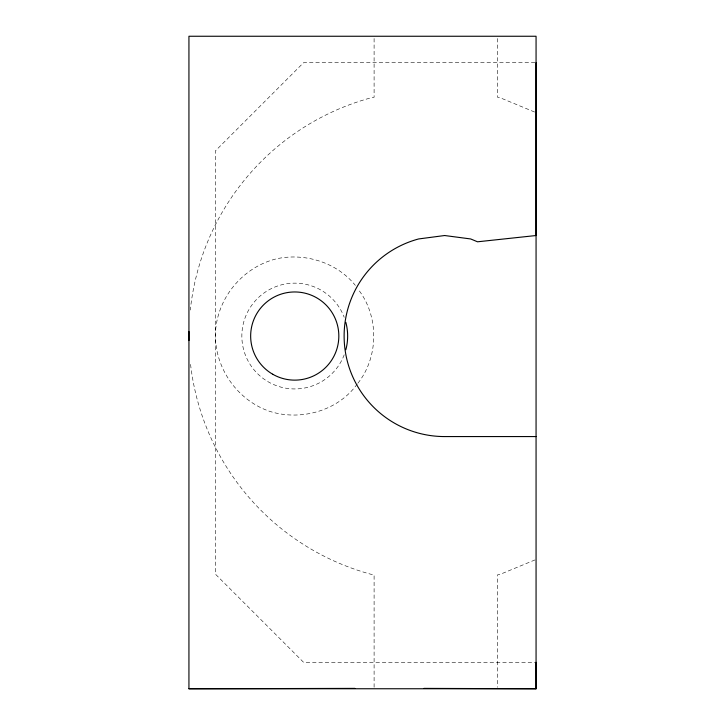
<?xml version="1.0" encoding="UTF-8"?>
<svg xmlns="http://www.w3.org/2000/svg" width="725" height="725" viewBox="0 0 725 725"><rect width="100%" height="100%" fill="white"/><g stroke="black" fill="none" stroke-linecap="round" stroke-linejoin="round"><path stroke-width="0.54" stroke-dasharray="3.62 2.72" d="M497.549 38.507L497.549 97.277L499.724 97.567L535.023 112.194M357.235 384.005C338.104 410.722 301.509 421.089 270.507 411.61C237.157 400.717 213.975 367.249 215.479 332.195C217.373 297.159 243.7 266.102 277.947 258.49C306.204 252.934 337.161 262.849 355.377 285.414M357.933 383.172C378.93 356.627 379.093 315.511 357.86 288.994M535.005 559.918L499.724 574.526L497.549 574.816L497.549 687.327M534.941 62.703L303.558 62.703L215.388 150.882L215.388 574.118L303.558 662.297L536.038 662.297M374.1 38.507L374.1 97.277L371.925 97.567A246.89 246.89 0 0 0 190.303 310.046M374.1 687.218L374.1 574.816L371.925 574.526A246.89 246.89 0 0 1 190.303 362.047M344.212 354.797A52.907 52.907 0 0 1 262.967 378.341A52.907 52.907 0 0 1 262.967 293.752A52.907 52.907 0 0 1 344.212 317.296"/><path stroke-width="1.09" d="M536.038 662.297L536.065 688.75L536.065 62.703M536.065 436.568L444.642 436.568A100.521 100.521 0 0 1 418.624 238.951L444.642 235.525L470.661 238.951L477.521 241.797L536.065 235.525L536.065 36.25L188.935 36.25L188.935 688.75L354.906 688.388M188.935 688.75L535.965 688.75M423.935 688.388L536.065 688.75M188.971 340.542A246.89 246.89 0 0 1 188.971 331.552M345.843 322.353A52.907 52.907 0 0 1 345.843 349.74M272.7 374.227A44.089 44.089 0 0 0 338.829 336.047A44.089 44.089 0 0 0 272.7 297.866A44.089 44.089 0 0 0 272.7 374.227"/></g></svg>
